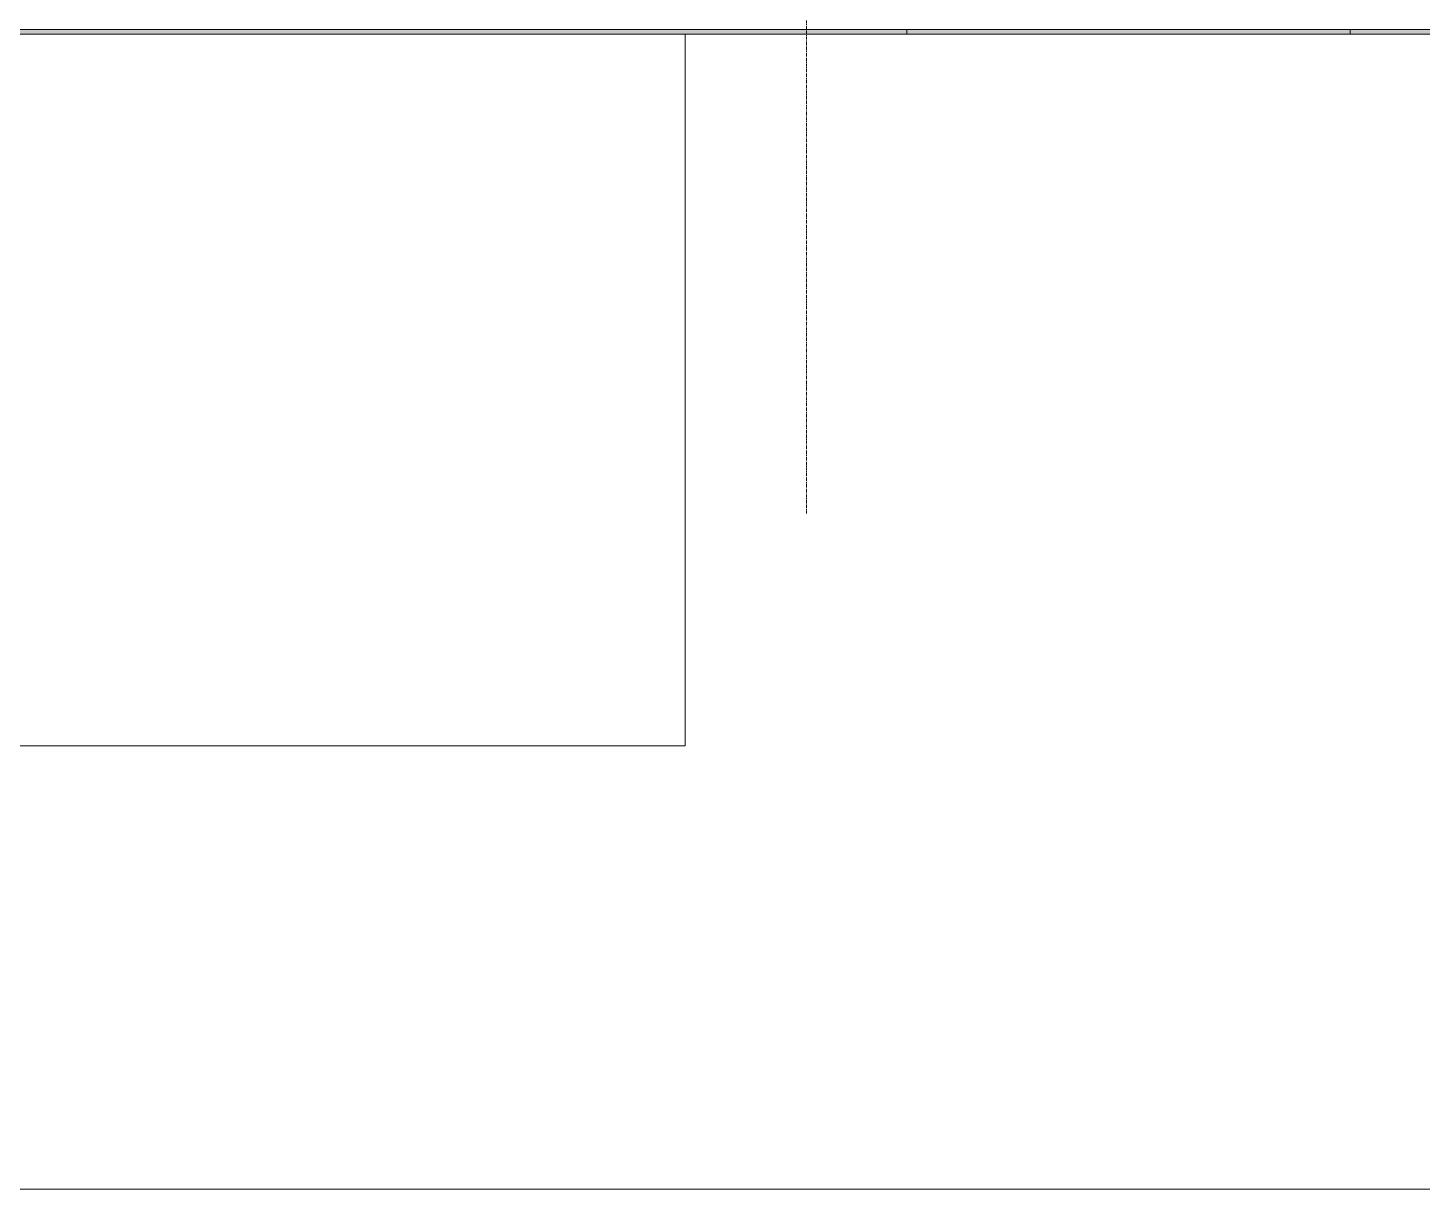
# Model space of a CAD drawing. Header units: inches. Extents: x 22011 to 32682, y -23296 to -20170.
# Drawn here: x 29902.4 to 30128.8, y -22957.9 to -22769.3 of the extents above; entities that cross this region are included whole.
import ezdxf

# ---------------------------------------------------------------- set-up
doc = ezdxf.new("R2010")
doc.units = ezdxf.units.IN
doc.header["$MEASUREMENT"] = 0
doc.linetypes.add('Grid Line 1_2_', pattern=[0.875, 0.5, -0.125, 0.125, -0.125])
for name, color, linetype, lineweight in [('A-ROOF', 132, 'Continuous', 9), ('A-SITE-ROAD', 130, 'Continuous', 9), ('A-SITE-SWLK', 140, 'Continuous', 9), ('A-WALL', 113, 'Continuous', 9), ('C-TOPO', 7, 'Continuous', 9), ('S-GRID', 1, 'Continuous', 9)]:
    doc.layers.add(name, color=color, linetype=linetype, lineweight=lineweight)

msp = doc.modelspace()

# ---------------------------------------------------------------- hatches: boundary and pattern name
at = {"layer": 'A-WALL', "transparency": 33554611}
msp.add_hatch(color=256, dxfattribs=at).paths.add_polyline_path([(32064.09, -22770.34), (32064.09, -22769.55), (28452.51, -22769.55), (28452.51, -22770.34), (32057.97, -22770.34)], flags=0)

# ---------------------------------------------------------------- linework, layer by layer
at = {"layer": 'A-ROOF'}
msp.add_line((28267.34, -22770.34), (32353.09, -22770.34), dxfattribs=at)
at = {"layer": 'A-SITE-ROAD'}
msp.add_line((29587.15, -22957.94), (32440.33, -22957.94), dxfattribs=at)
at = {"layer": 'A-SITE-SWLK'}
for p, q in [((30009.11, -22885.94), (30009.11, -22770.34)), ((28566.8, -22885.94), (30009.11, -22885.94))]:
    msp.add_line(p, q, dxfattribs=at)
at = {"layer": 'A-WALL'}
for p, q in [((30702.3, -22769.55), (29223.02, -22769.55)), ((30045.11, -22769.55), (30045.11, -22770.34)), ((30117.11, -22770.34), (30117.11, -22769.55))]:
    msp.add_line(p, q, dxfattribs=at)
at = {"layer": 'C-TOPO'}
msp.add_line((32064.09, -22770.34), (29559.66, -22770.34), dxfattribs=at)
at = {"layer": 'S-GRID', "linetype": 'Grid Line 1_2_'}
msp.add_line((30028.8, -22848.21), (30028.8, -20313.23), dxfattribs=at)

doc.saveas('drawing.dxf')
